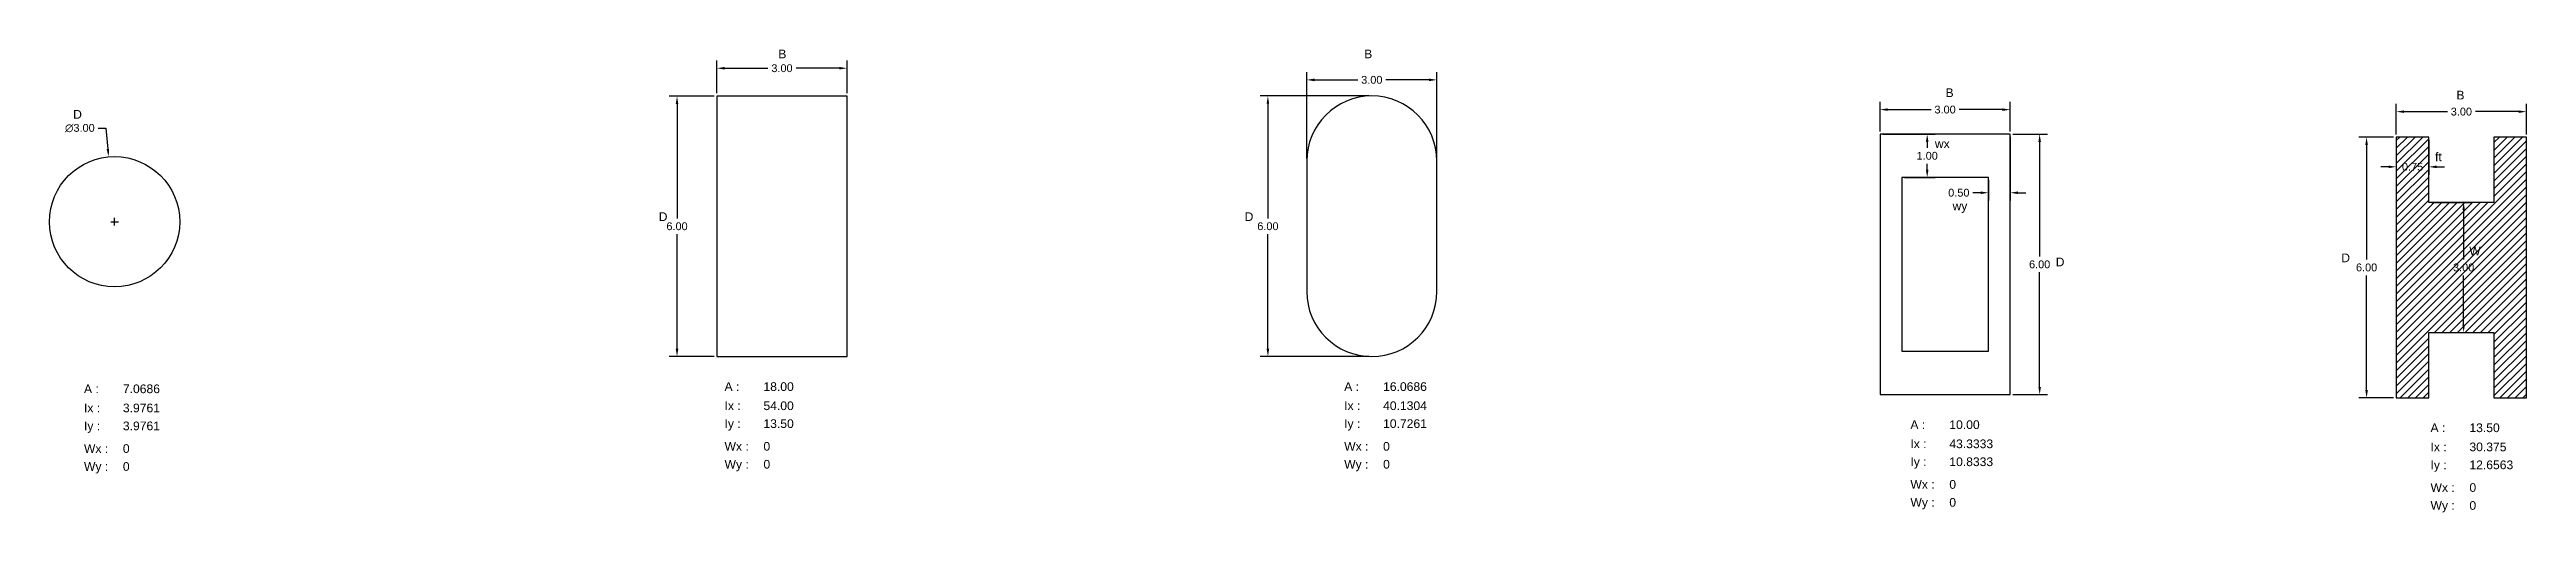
# Model space of a CAD drawing. Header units: inches. Extents: x 19.6 to 76.7, y 6.3 to 17.
import ezdxf

# ---------------------------------------------------------------- set-up
doc = ezdxf.new("R2010")
doc.units = ezdxf.units.IN
doc.header["$MEASUREMENT"] = 0
doc.styles.get("Standard").update_dxf_attribs({"font": 'arial.ttf'})
doc.dimstyles.get("Standard").update_dxf_attribs({"dimtxt": 0.18, "dimasz": 0.18, "dimexe": 0.18, "dimexo": 0.0625, "dimgap": 0.09, "dimtad": 0, "dimtih": 1, "dimtoh": 1, "dimzin": 0, "dimdsep": 46, "dimtxsty": 'Standard', "dimcen": 0.09, "dimadec": 0, "dimazin": 0, "dimtfac": 1, "dimtofl": 0, "dimtmove": 0, "dimatfit": 3, "dimfxl": 1, "dimtolj": 1, "dimtzin": 0, "dimarcsym": 0})

# ---------------------------------------------------------------- blocks, each defined once
blk = doc.blocks.new('*D2')
at = {"color": 0, "lineweight": -2, "transparency": 16777216}
for p, q in [((34.956, 15.888), (33.919, 15.888)), ((34.099, 15.708), (34.099, 13.07)), ((34.099, 10.068), (34.099, 12.707)), ((34.956, 9.888), (33.919, 9.888))]:
    blk.add_line(p, q, dxfattribs=at)
at = {"color": 0, "transparency": 16777216}
for points in [[(34.069, 15.708), (34.129, 15.708), (34.099, 15.888)], [(34.069, 10.068), (34.129, 10.068), (34.099, 9.888)]]:
    blk.add_solid(points, dxfattribs=at)
at = {"layer": 'Defpoints', "color": 0, "transparency": 16777216}
for p in [(34.099, 15.888), (35.018, 15.888), (35.018, 9.888)]:
    blk.add_point(p, dxfattribs=at)
at = {"color": 0, "transparency": 16777216, "insert": (34.099, 12.888), "char_height": 0.18, "attachment_point": 5}
blk.add_mtext('\\A1;6.00', dxfattribs=at)
blk = doc.blocks.new('*D3')
at = {"color": 0, "lineweight": -2, "transparency": 16777216}
for p, q in [((35.018, 15.951), (35.018, 16.708)), ((38.018, 15.951), (38.018, 16.708)), ((35.198, 16.528), (36.195, 16.528)), ((37.838, 16.528), (36.842, 16.528))]:
    blk.add_line(p, q, dxfattribs=at)
at = {"color": 0, "transparency": 16777216}
for points in [[(35.198, 16.558), (35.198, 16.498), (35.018, 16.528)], [(37.838, 16.558), (37.838, 16.498), (38.018, 16.528)]]:
    blk.add_solid(points, dxfattribs=at)
at = {"layer": 'Defpoints', "color": 0, "transparency": 16777216}
for p in [(38.018, 16.528), (35.018, 15.888), (38.018, 15.888)]:
    blk.add_point(p, dxfattribs=at)
at = {"color": 0, "transparency": 16777216, "insert": (36.518, 16.528), "char_height": 0.18, "attachment_point": 5}
blk.add_mtext('\\A1;3.00', dxfattribs=at)
blk = doc.blocks.new('*D4')
at = {"color": 0, "lineweight": -2, "transparency": 16777216}
for p, q in [((20.755, 15.149), (20.935, 15.149)), ((20.935, 15.149), (20.98, 14.667)), ((21.045, 12.994), (21.225, 12.994)), ((21.135, 12.904), (21.135, 13.084))]:
    blk.add_line(p, q, dxfattribs=at)
at = {"color": 0, "transparency": 16777216}
blk.add_solid([(21.01, 14.67), (20.95, 14.664), (20.997, 14.488)], dxfattribs=at)
at = {"layer": 'Defpoints', "color": 0, "transparency": 16777216}
for p in [(20.997, 14.488), (21.274, 11.501)]:
    blk.add_point(p, dxfattribs=at)
at = {"color": 0, "transparency": 16777216, "insert": (20.334, 15.149), "char_height": 0.18, "attachment_point": 5}
blk.add_mtext('\\A1;∅3.00', dxfattribs=at)
blk = doc.blocks.new('*D6')
at = {"color": 0, "lineweight": -2, "transparency": 16777216}
for p, q in [((50.051, 15.889), (47.539, 15.889)), ((47.719, 15.709), (47.719, 13.07)), ((47.719, 10.069), (47.719, 12.707)), ((50.051, 9.889), (47.539, 9.889))]:
    blk.add_line(p, q, dxfattribs=at)
at = {"color": 0, "transparency": 16777216}
for points in [[(47.689, 15.709), (47.749, 15.709), (47.719, 15.889)], [(47.689, 10.069), (47.749, 10.069), (47.719, 9.889)]]:
    blk.add_solid(points, dxfattribs=at)
at = {"layer": 'Defpoints', "color": 0, "transparency": 16777216}
for p in [(50.114, 15.889), (47.719, 9.889), (50.114, 9.889)]:
    blk.add_point(p, dxfattribs=at)
at = {"color": 0, "transparency": 16777216, "insert": (47.719, 12.889), "char_height": 0.18, "attachment_point": 5}
blk.add_mtext('\\A1;6.00', dxfattribs=at)
blk = doc.blocks.new('*D7')
at = {"color": 0, "lineweight": -2, "transparency": 16777216}
for p, q in [((48.614, 14.451), (48.614, 16.44)), ((48.794, 16.26), (49.79, 16.26)), ((51.434, 16.26), (50.437, 16.26)), ((51.614, 14.451), (51.614, 16.44))]:
    blk.add_line(p, q, dxfattribs=at)
at = {"color": 0, "transparency": 16777216}
for points in [[(48.794, 16.29), (48.794, 16.23), (48.614, 16.26)], [(51.434, 16.29), (51.434, 16.23), (51.614, 16.26)]]:
    blk.add_solid(points, dxfattribs=at)
at = {"layer": 'Defpoints', "color": 0, "transparency": 16777216}
for p in [(51.614, 16.26), (48.614, 14.389), (51.614, 14.389)]:
    blk.add_point(p, dxfattribs=at)
at = {"color": 0, "transparency": 16777216, "insert": (50.114, 16.26), "char_height": 0.18, "attachment_point": 5}
blk.add_mtext('\\A1;3.00', dxfattribs=at)
blk = doc.blocks.new('*D8')
at = {"color": 0, "lineweight": -2, "transparency": 16777216}
for p, q in [((73.729, 15.003), (73.729, 15.708)), ((73.909, 15.528), (74.906, 15.528)), ((76.549, 15.528), (75.552, 15.528)), ((76.729, 15.003), (76.729, 15.708))]:
    blk.add_line(p, q, dxfattribs=at)
at = {"color": 0, "transparency": 16777216}
for points in [[(73.909, 15.558), (73.909, 15.498), (73.729, 15.528)], [(76.549, 15.558), (76.549, 15.498), (76.729, 15.528)]]:
    blk.add_solid(points, dxfattribs=at)
at = {"layer": 'Defpoints', "color": 0, "transparency": 16777216}
for p in [(76.729, 15.528), (73.729, 14.94), (76.729, 14.94)]:
    blk.add_point(p, dxfattribs=at)
at = {"color": 0, "transparency": 16777216, "insert": (75.229, 15.528), "char_height": 0.18, "attachment_point": 5}
blk.add_mtext('\\A1;3.00', dxfattribs=at)
blk = doc.blocks.new('*D9')
at = {"color": 0, "lineweight": -2, "transparency": 16777216}
for p, q in [((73.666, 14.94), (72.864, 14.94)), ((73.044, 14.76), (73.044, 12.122)), ((73.044, 9.12), (73.044, 11.758)), ((73.666, 8.94), (72.864, 8.94))]:
    blk.add_line(p, q, dxfattribs=at)
at = {"color": 0, "transparency": 16777216}
for points in [[(73.014, 14.76), (73.074, 14.76), (73.044, 14.94)], [(73.014, 9.12), (73.074, 9.12), (73.044, 8.94)]]:
    blk.add_solid(points, dxfattribs=at)
at = {"layer": 'Defpoints', "color": 0, "transparency": 16777216}
for p in [(73.044, 14.94), (73.729, 14.94), (73.729, 8.94)]:
    blk.add_point(p, dxfattribs=at)
at = {"color": 0, "transparency": 16777216, "insert": (73.044, 11.94), "char_height": 0.18, "attachment_point": 5}
blk.add_mtext('\\A1;6.00', dxfattribs=at)
blk = doc.blocks.new('*D10')
at = {"color": 0, "lineweight": -2, "transparency": 16777216}
for p, q in [((73.729, 14.878), (73.729, 14.077)), ((74.479, 14.878), (74.479, 14.077)), ((73.549, 14.257), (73.369, 14.257)), ((74.659, 14.257), (74.839, 14.257))]:
    blk.add_line(p, q, dxfattribs=at)
at = {"color": 0, "transparency": 16777216}
for points in [[(73.549, 14.287), (73.549, 14.227), (73.729, 14.257)], [(74.659, 14.287), (74.659, 14.227), (74.479, 14.257)]]:
    blk.add_solid(points, dxfattribs=at)
at = {"layer": 'Defpoints', "color": 0, "transparency": 16777216}
for p in [(73.729, 14.94), (74.479, 14.94), (73.729, 14.257)]:
    blk.add_point(p, dxfattribs=at)
at = {"color": 0, "transparency": 16777216, "insert": (74.104, 14.257), "char_height": 0.18, "attachment_point": 5}
blk.add_mtext('\\A1;0.75', dxfattribs=at)
blk = doc.blocks.new('*D11')
at = {"color": 0, "lineweight": -2, "transparency": 16777216}
for p, q in [((74.541, 13.44), (75.461, 13.44)), ((75.281, 13.26), (75.281, 12.122)), ((75.281, 10.62), (75.281, 11.758)), ((74.541, 10.44), (75.461, 10.44))]:
    blk.add_line(p, q, dxfattribs=at)
at = {"color": 0, "transparency": 16777216}
for points in [[(75.251, 13.26), (75.311, 13.26), (75.281, 13.44)], [(75.251, 10.62), (75.311, 10.62), (75.281, 10.44)]]:
    blk.add_solid(points, dxfattribs=at)
at = {"layer": 'Defpoints', "color": 0, "transparency": 16777216}
for p in [(74.479, 13.44), (74.479, 10.44), (75.281, 10.44)]:
    blk.add_point(p, dxfattribs=at)
at = {"color": 0, "transparency": 16777216, "insert": (75.281, 11.94), "char_height": 0.18, "attachment_point": 5}
blk.add_mtext('\\A1;3.00', dxfattribs=at)
blk = doc.blocks.new('*D12')
at = {"color": 0, "lineweight": -2, "transparency": 16777216}
for p, q in [((61.828, 15.074), (61.828, 15.755)), ((62.008, 15.575), (63.005, 15.575)), ((64.648, 15.575), (63.652, 15.575)), ((64.828, 15.074), (64.828, 15.755))]:
    blk.add_line(p, q, dxfattribs=at)
at = {"color": 0, "transparency": 16777216}
for points in [[(62.008, 15.605), (62.008, 15.545), (61.828, 15.575)], [(64.648, 15.605), (64.648, 15.545), (64.828, 15.575)]]:
    blk.add_solid(points, dxfattribs=at)
at = {"layer": 'Defpoints', "color": 0, "transparency": 16777216}
for p in [(64.828, 15.575), (61.828, 15.011), (64.828, 15.011)]:
    blk.add_point(p, dxfattribs=at)
at = {"color": 0, "transparency": 16777216, "insert": (63.328, 15.575), "char_height": 0.18, "attachment_point": 5}
blk.add_mtext('\\A1;3.00', dxfattribs=at)
blk = doc.blocks.new('*D13')
at = {"color": 0, "lineweight": -2, "transparency": 16777216}
for p, q in [((64.891, 15.011), (65.688, 15.011)), ((65.508, 14.831), (65.508, 12.193)), ((65.508, 9.191), (65.508, 11.829)), ((64.891, 9.011), (65.688, 9.011))]:
    blk.add_line(p, q, dxfattribs=at)
at = {"color": 0, "transparency": 16777216}
for points in [[(65.478, 14.831), (65.538, 14.831), (65.508, 15.011)], [(65.478, 9.191), (65.538, 9.191), (65.508, 9.011)]]:
    blk.add_solid(points, dxfattribs=at)
at = {"layer": 'Defpoints', "color": 0, "transparency": 16777216}
for p in [(64.828, 15.011), (64.828, 9.011), (65.508, 9.011)]:
    blk.add_point(p, dxfattribs=at)
at = {"color": 0, "transparency": 16777216, "insert": (65.508, 12.011), "char_height": 0.18, "attachment_point": 5}
blk.add_mtext('\\A1;6.00', dxfattribs=at)
blk = doc.blocks.new('*D14')
at = {"color": 0, "lineweight": -2, "transparency": 16777216}
for p, q in [((61.891, 15.011), (63.096, 15.011)), ((62.916, 14.831), (62.916, 14.693)), ((62.916, 14.191), (62.916, 14.329)), ((62.391, 14.011), (63.096, 14.011))]:
    blk.add_line(p, q, dxfattribs=at)
at = {"color": 0, "transparency": 16777216}
for points in [[(62.886, 14.831), (62.946, 14.831), (62.916, 15.011)], [(62.886, 14.191), (62.946, 14.191), (62.916, 14.011)]]:
    blk.add_solid(points, dxfattribs=at)
at = {"layer": 'Defpoints', "color": 0, "transparency": 16777216}
for p in [(61.828, 15.011), (62.916, 15.011), (62.328, 14.011)]:
    blk.add_point(p, dxfattribs=at)
at = {"color": 0, "transparency": 16777216, "insert": (62.916, 14.511), "char_height": 0.18, "attachment_point": 5}
blk.add_mtext('\\A1;1.00', dxfattribs=at)
blk = doc.blocks.new('*D15')
at = {"color": 0, "lineweight": -2, "transparency": 16777216}
for p, q in [((64.828, 14.949), (64.828, 13.481)), ((64.328, 13.949), (64.328, 13.481)), ((64.148, 13.661), (63.968, 13.661)), ((65.008, 13.661), (65.188, 13.661))]:
    blk.add_line(p, q, dxfattribs=at)
at = {"color": 0, "transparency": 16777216}
for points in [[(64.148, 13.691), (64.148, 13.631), (64.328, 13.661)], [(65.008, 13.691), (65.008, 13.631), (64.828, 13.661)]]:
    blk.add_solid(points, dxfattribs=at)
at = {"layer": 'Defpoints', "color": 0, "transparency": 16777216}
for p in [(64.828, 15.011), (64.328, 14.011), (64.828, 13.661)]:
    blk.add_point(p, dxfattribs=at)
at = {"color": 0, "transparency": 16777216, "insert": (63.645, 13.661), "char_height": 0.18, "attachment_point": 5}
blk.add_mtext('\\A1;0.50', dxfattribs=at)

msp = doc.modelspace()

# ---------------------------------------------------------------- hatches: boundary and pattern name
h = msp.add_hatch()
h.set_pattern_fill('ANSI31', color=256)
h.paths.add_polyline_path([(76.729, 14.94), (75.979, 14.94), (75.979, 13.44), (74.479, 13.44), (74.479, 14.94), (73.729, 14.94), (73.729, 8.94), (74.479, 8.94), (74.479, 10.44), (75.979, 10.44), (75.979, 8.94), (76.729, 8.94)])
h.paths.add_polyline_path([(73.814, 14.071), (74.393, 14.071), (74.393, 14.442), (73.814, 14.442)], flags=24)
h.paths.add_polyline_path([(74.992, 11.753), (75.572, 11.753), (75.572, 12.124), (74.992, 12.124)], flags=24)
h.paths.add_polyline_path([(75.36, 12.171), (75.724, 12.171), (75.724, 12.471), (75.36, 12.471)], flags=24)

# ---------------------------------------------------------------- linework, layer by layer
at = {"color": 2}
for points in [[(35.018, 9.888), (38.018, 9.888), (38.018, 15.888), (35.018, 15.888)], [(61.828, 9.011), (64.828, 9.011), (64.828, 15.011), (61.828, 15.011)], [(75.979, 14.94), (75.979, 13.44), (74.479, 13.44), (74.479, 14.94), (73.729, 14.94), (73.729, 8.94), (74.479, 8.94), (74.479, 10.44), (75.979, 10.44), (75.979, 8.94), (76.729, 8.94), (76.729, 14.94)], [(62.328, 10.011), (64.328, 10.011), (64.328, 14.011), (62.328, 14.011)]]:
    msp.add_lwpolyline(points, close=True, dxfattribs=at)
msp.add_lwpolyline([(51.614, 14.389, 1), (48.614, 14.389), (48.614, 11.389, 1), (51.614, 11.389)], format="xyb", close=True, dxfattribs=at)
msp.add_circle((21.135, 12.994), 1.5, dxfattribs=at)

# ---------------------------------------------------------------- texts
at = {"color": 1}
for s, p in [('B', (36.433, 16.757)), ('B', (49.938, 16.758)), ('B', (63.339, 15.864)), ('B', (75.114, 15.809)), ('D', (20.179, 15.366)), ('wx', (63.093, 14.69)), ('ft', (74.622, 14.388)), ('D', (33.677, 13.01)), ('D', (47.182, 13.01)), ('wy', (63.5, 13.257)), ('D', (65.878, 11.967)), ('D', (72.46, 12.061)), ('W', (75.41, 12.221))]:
    msp.add_text(s, height=0.2, dxfattribs=at).set_placement(p)
for s, p in [('A :', (20.429, 9.046)), ('7.0686', (21.326, 9.046)), ('A :', (35.194, 9.097)), ('18.00', (36.091, 9.097)), ('A :', (49.477, 9.097)), ('16.0686', (50.374, 9.097)), ('Ix :', (20.429, 8.605)), ('3.9761', (21.326, 8.605)), ('Ix :', (35.194, 8.656)), ('54.00', (36.091, 8.656)), ('Ix :', (49.477, 8.657)), ('40.1304', (50.374, 8.657)), ('Iy :', (20.429, 8.192)), ('3.9761', (21.326, 8.192)), ('Iy :', (35.194, 8.244)), ('13.50', (36.091, 8.244)), ('Iy :', (49.477, 8.244)), ('10.7261', (50.374, 8.244)), ('A :', (62.529, 8.22)), ('10.00', (63.426, 8.22)), ('A :', (74.517, 8.149)), ('13.50', (75.414, 8.149)), ('Wx :', (20.429, 7.67)), ('Wy :', (20.429, 7.257)), ('0', (21.326, 7.67)), ('0', (21.326, 7.257)), ('Wx :', (35.194, 7.721)), ('Wy :', (35.194, 7.308)), ('0', (36.091, 7.721)), ('0', (36.091, 7.308)), ('Wx :', (49.477, 7.721)), ('Wy :', (49.477, 7.308)), ('0', (50.374, 7.721)), ('0', (50.374, 7.308)), ('Ix :', (62.529, 7.779)), ('Iy :', (62.529, 7.366)), ('43.3333', (63.426, 7.779)), ('10.8333', (63.426, 7.366)), ('Ix :', (74.517, 7.708)), ('Iy :', (74.517, 7.295)), ('30.375', (75.414, 7.708)), ('12.6563', (75.414, 7.295)), ('Wx :', (62.529, 6.844)), ('0', (63.426, 6.844)), ('Wx :', (74.517, 6.773)), ('0', (75.414, 6.773)), ('Wy :', (62.529, 6.431)), ('0', (63.426, 6.431)), ('Wy :', (74.517, 6.36)), ('0', (75.414, 6.36))]:
    msp.add_text(s, height=0.2).set_placement(p)

# ---------------------------------------------------------------- dimensions: what is measured, and where the dimension line sits
for base, p1, p2, picture, middle in [((38.018, 16.528), (35.018, 15.888), (38.018, 15.888), '*D3', (36.518, 16.528)), ((51.614, 16.26), (48.614, 14.389), (51.614, 14.389), '*D7', (50.114, 16.26)), ((64.828, 15.575), (61.828, 15.011), (64.828, 15.011), '*D12', (63.328, 15.575)), ((76.729, 15.528), (73.729, 14.94), (76.729, 14.94), '*D8', (75.229, 15.528)), ((73.729, 14.257), (74.479, 14.94), (73.729, 14.94), '*D10', (74.104, 14.257))]:
    dim = msp.add_linear_dim(base=base, p1=p1, p2=p2, dimstyle='Standard')
    dim.commit()
    dim.dimension.update_dxf_attribs({"geometry": picture, "text_midpoint": middle})
for base, p1, p2, picture, middle in [((34.099, 15.888), (35.018, 9.888), (35.018, 15.888), '*D2', (34.099, 12.888)), ((47.719, 9.889), (50.114, 15.889), (50.114, 9.889), '*D6', (47.719, 12.889)), ((62.916, 15.011), (62.328, 14.011), (61.828, 15.011), '*D14', (62.916, 14.511)), ((65.508, 9.011), (64.828, 15.011), (64.828, 9.011), '*D13', (65.508, 12.011)), ((73.044, 14.94), (73.729, 8.94), (73.729, 14.94), '*D9', (73.044, 11.94)), ((75.281, 10.44), (74.479, 13.44), (74.479, 10.44), '*D11', (75.281, 11.94))]:
    dim = msp.add_linear_dim(base=base, p1=p1, p2=p2, angle=90, dimstyle='Standard')
    dim.commit()
    dim.dimension.update_dxf_attribs({"geometry": picture, "text_midpoint": middle})
dim = msp.add_diameter_dim_2p(p1=(21.274, 11.501), p2=(20.997, 14.488), dimstyle='Standard')
dim.commit()
dim.dimension.update_dxf_attribs({"geometry": '*D4', "text_midpoint": (20.334, 15.149), "dimtype": 163})
dim = msp.add_linear_dim(base=(64.828, 13.661), p1=(64.328, 14.011), p2=(64.828, 15.011), dimstyle='Standard')
dim.commit()
dim.dimension.update_dxf_attribs({"geometry": '*D15', "text_midpoint": (63.645, 13.661), "dimtype": 160})

doc.saveas('drawing.dxf')
